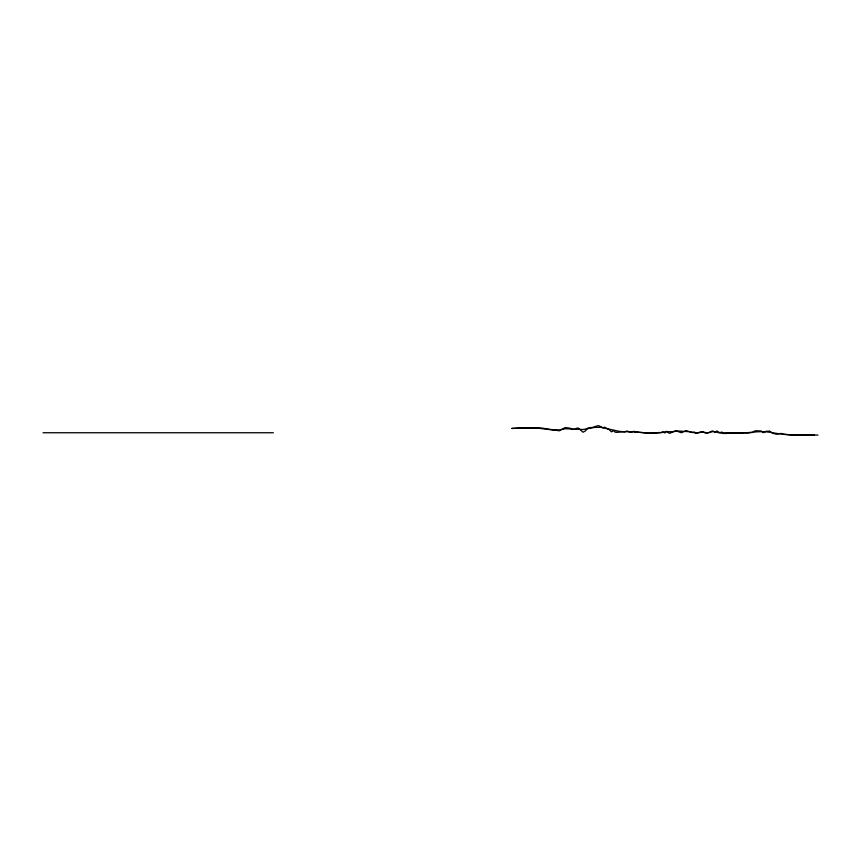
<?xml version="1.0" encoding="UTF-8"?>
<svg xmlns="http://www.w3.org/2000/svg" width="861" height="861" viewBox="0 0 861 861"><rect width="100%" height="100%" fill="white"/><g stroke="black" fill="none" stroke-linecap="round" stroke-linejoin="round"><path stroke-width="1.29" d="M511.832 428.347L541.526 428.003L559.338 430.78L565.268 427.551L570.014 428.186L572.393 429.402L574.771 429.359L577.139 428.068L578.323 428.132L583.058 432.222L585.426 430.887L587.783 428.068L591.346 427.497A8.158 8.158 0 0 0 594.908 426.561L598.47 425.582L603.206 427.863L604.39 427.142L609.136 429.596L611.504 431.835L613.861 430.586L615.045 432.179L617.412 432.373L623.353 431.652L636.397 431.996L649.463 433.384C653.284 433.04 657.47 432.34 661.334 432.566L662.529 431.964L664.896 432.932L666.07 431.479L671.989 431.856L677.919 431.006L689.779 431.738L696.904 433.298L702.834 431.695L705.213 433.04L708.775 432.663L712.327 430.92L714.695 432.125L717.062 430.984C722.766 436.096 731.828 431.555 738.415 433.018C749.909 433.169 761.425 430.037 772.812 432.803C787.74 435.289 803.227 435.365 817.95 435.02M814.388 435.085L793.003 435.192L783.499 434.342L781.121 433.395L776.374 434.224L772.812 433.298L769.26 430.887L768.087 431.662L766.903 431.027L763.341 432.674L760.973 430.92L755.043 430.78L752.675 432.426L747.918 433.04C740.858 432.007 733.583 434.148 726.544 432.599L724.176 433.115L721.798 432.093L719.43 432.846L713.511 431.447L707.591 432.868L701.65 431.867L695.72 433.105L694.536 432.039L692.158 432.523L686.217 430.608L681.471 432.749L675.541 430.715L669.621 433.363L666.07 431.479C655.705 434.525 645.438 432.448 635.214 432.125L634.03 431.264L630.467 432.2L626.916 430.984L624.537 431.964L618.607 431.21L600.838 427.336L594.908 427.4L583.058 429.499L565.268 428.735L559.338 429.93L552.224 429.93L536.78 428.046L522.519 427.659L511.832 428.552M43.05 432.749L273.378 432.749"/></g></svg>
